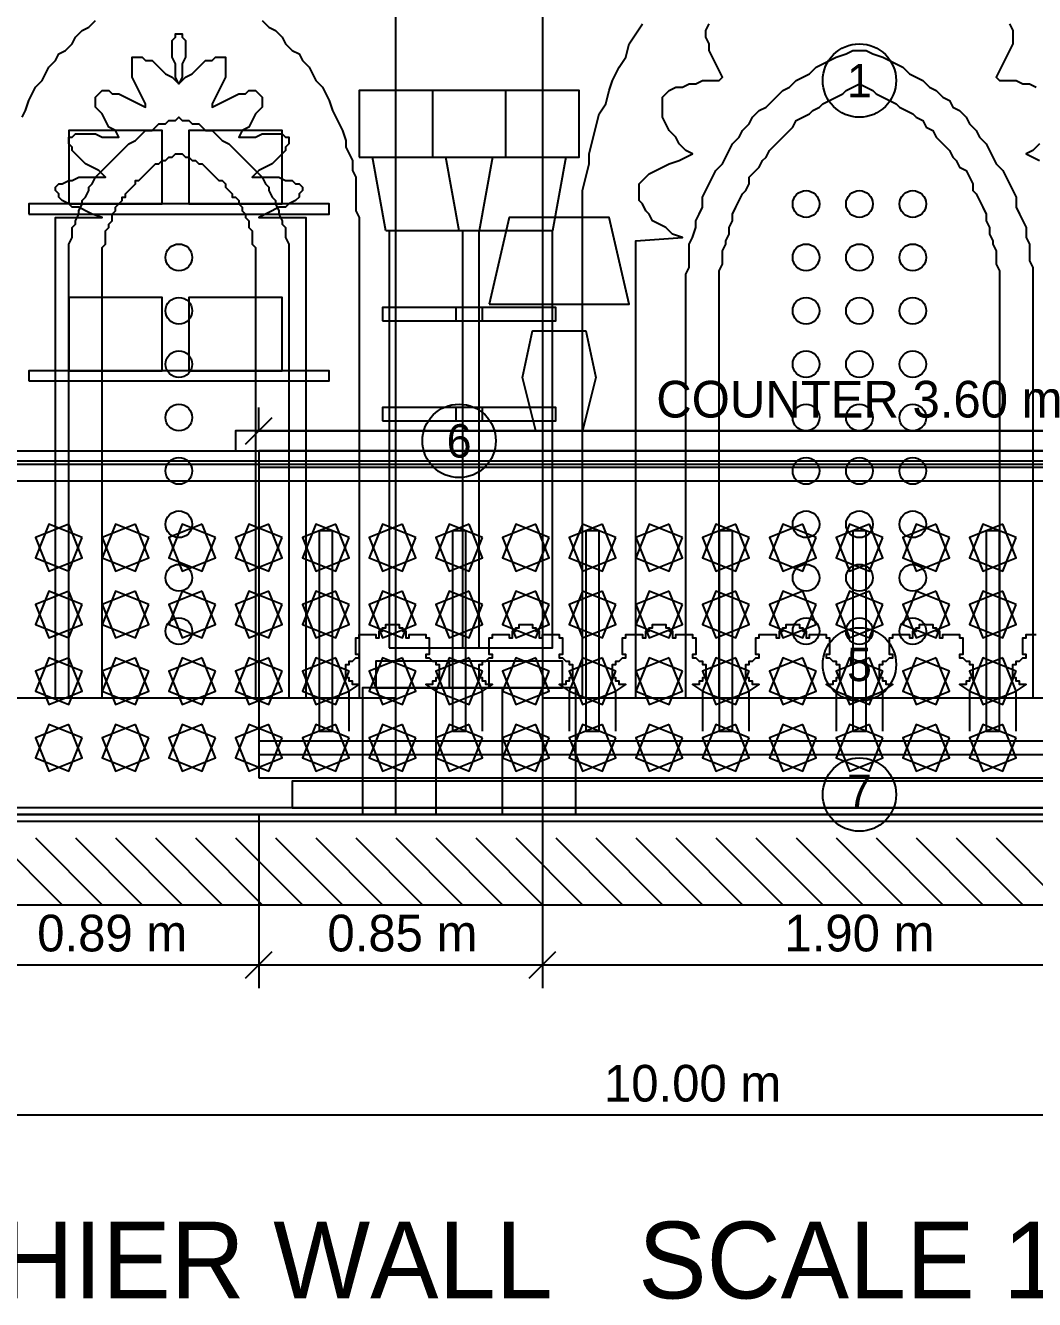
# Model space of a CAD drawing. Header units: metres. Extents: x 0 to 110, y 0 to 17.
# Drawn here: x 56.71 to 59.735, y -0.003 to 3.815 of the extents above; entities that cross this region are included whole.
import ezdxf
from ezdxf.enums import TextEntityAlignment as Align

# ---------------------------------------------------------------- set-up
doc = ezdxf.new("R2010")
doc.units = ezdxf.units.M
for name, color, linetype in [('A-ANNO', 2, 'CONTINUOUS'), ('A-DIM', 3, 'CONTINUOUS'), ('A-HATCH', 8, 'CONTINUOUS'), ('A-TITLE', 7, 'CONTINUOUS'), ('A-WALL-CUT', 7, 'CONTINUOUS'), ('I-DECO', 8, 'CONTINUOUS'), ('I-FINE', 9, 'CONTINUOUS'), ('I-FURN', 7, 'CONTINUOUS'), ('I-JOIN', 7, 'CONTINUOUS'), ('I-LIGHT', 2, 'CONTINUOUS')]:
    doc.layers.add(name, color=color, linetype=linetype)

msp = doc.modelspace()

# ---------------------------------------------------------------- linework, layer by layer
at = {"layer": 'A-ANNO'}
for centre in [(59.21, 3.65), (58.01, 2.57), (59.21, 1.9), (59.21, 1.51)]:
    msp.add_circle(centre, 0.11, dxfattribs=at)
at = {"layer": 'A-DIM'}
for p, q in [((57.37, 2.56), (57.45, 2.64)), ((57.41, 2.6), (57.41, 2.67)), ((57.41, 2.6), (61.01, 2.6)), ((57.41, 1.45), (57.41, 0.93)), ((57.41, 1.45), (57.41, 0.93)), ((58.26, 1.45), (58.26, 0.93)), ((58.26, 1.45), (58.26, 0.93)), ((57.37, 0.96), (57.45, 1.04)), ((57.37, 0.96), (57.45, 1.04)), ((58.22, 0.96), (58.3, 1.04)), ((58.22, 0.96), (58.3, 1.04)), ((56.52, 1), (57.41, 1)), ((57.41, 1), (58.26, 1)), ((58.26, 1), (60.16, 1)), ((53.71, 0.55), (63.71, 0.55))]:
    msp.add_line(p, q, dxfattribs=at)
at = {"layer": 'A-HATCH'}
for p, q in [((56.62, 1.38), (56.82, 1.18)), ((56.74, 1.38), (56.94, 1.18)), ((56.86, 1.38), (57.06, 1.18)), ((56.98, 1.38), (57.18, 1.18)), ((57.1, 1.38), (57.3, 1.18)), ((57.22, 1.38), (57.42, 1.18)), ((57.34, 1.38), (57.54, 1.18)), ((57.46, 1.38), (57.66, 1.18)), ((57.58, 1.38), (57.78, 1.18)), ((57.7, 1.38), (57.9, 1.18)), ((57.82, 1.38), (58.02, 1.18)), ((57.94, 1.38), (58.14, 1.18)), ((58.06, 1.38), (58.26, 1.18)), ((58.18, 1.38), (58.38, 1.18)), ((58.3, 1.38), (58.5, 1.18)), ((58.42, 1.38), (58.62, 1.18)), ((58.54, 1.38), (58.74, 1.18)), ((58.66, 1.38), (58.86, 1.18)), ((58.78, 1.38), (58.98, 1.18)), ((58.9, 1.38), (59.1, 1.18)), ((59.02, 1.38), (59.22, 1.18)), ((59.14, 1.38), (59.34, 1.18)), ((59.26, 1.38), (59.46, 1.18)), ((59.38, 1.38), (59.58, 1.18)), ((59.5, 1.38), (59.7, 1.18)), ((59.62, 1.38), (59.82, 1.18))]:
    msp.add_line(p, q, dxfattribs=at)
at = {"layer": 'A-WALL-CUT'}
msp.add_lwpolyline([(53.46, 1.18), (63.96, 1.18), (63.96, 1.45), (53.46, 1.45)], close=True, dxfattribs=at)
at = {"layer": 'I-DECO'}
for p, q in [((53.71, 2.54), (63.71, 2.54)), ((53.71, 2.51), (63.71, 2.51)), ((56.52, 1.8), (57.82, 1.8)), ((58.26, 1.8), (60.16, 1.8))]:
    msp.add_line(p, q, dxfattribs=at)
for points in [[(57.78, 2.93), (58.08, 2.93), (58.08, 2.97), (57.78, 2.97)], [(58, 2.93), (58.3, 2.93), (58.3, 2.97), (58, 2.97)], [(57.78, 2.63), (58.08, 2.63), (58.08, 2.67), (57.78, 2.67)], [(58, 2.63), (58.3, 2.63), (58.3, 2.67), (58, 2.67)], [(57.41, 2.45), (61.01, 2.45), (61.01, 2.49), (57.41, 2.49)], [(57.59, 1.7), (57.63, 1.7), (57.63, 2.3), (57.59, 2.3)], [(57.99, 1.7), (58.03, 1.7), (58.03, 2.3), (57.99, 2.3)], [(58.39, 1.7), (58.43, 1.7), (58.43, 2.3), (58.39, 2.3)], [(58.79, 1.7), (58.83, 1.7), (58.83, 2.3), (58.79, 2.3)], [(59.19, 1.7), (59.23, 1.7), (59.23, 2.3), (59.19, 2.3)], [(59.59, 1.7), (59.63, 1.7), (59.63, 2.3), (59.59, 2.3)], [(57.41, 1.63), (61.01, 1.63), (61.01, 1.67), (57.41, 1.67)]]:
    msp.add_lwpolyline(points, close=True, dxfattribs=at)
at = {"layer": 'I-FINE'}
msp.add_line((53.71, 1.43), (63.71, 1.43), dxfattribs=at)
for points in [[(56.88, 2.28), (56.78, 2.32), (56.74, 2.22), (56.84, 2.18)], [(56.84, 2.32), (56.74, 2.28), (56.78, 2.18), (56.88, 2.22)], [(57.08, 2.28), (56.98, 2.32), (56.94, 2.22), (57.04, 2.18)], [(57.04, 2.32), (56.94, 2.28), (56.98, 2.18), (57.08, 2.22)], [(57.28, 2.28), (57.18, 2.32), (57.14, 2.22), (57.24, 2.18)], [(57.24, 2.32), (57.14, 2.28), (57.18, 2.18), (57.28, 2.22)], [(57.48, 2.28), (57.38, 2.32), (57.34, 2.22), (57.44, 2.18)], [(57.44, 2.32), (57.34, 2.28), (57.38, 2.18), (57.48, 2.22)], [(57.68, 2.28), (57.58, 2.32), (57.54, 2.22), (57.64, 2.18)], [(57.64, 2.32), (57.54, 2.28), (57.58, 2.18), (57.68, 2.22)], [(57.88, 2.28), (57.78, 2.32), (57.74, 2.22), (57.84, 2.18)], [(57.84, 2.32), (57.74, 2.28), (57.78, 2.18), (57.88, 2.22)], [(58.08, 2.28), (57.98, 2.32), (57.94, 2.22), (58.04, 2.18)], [(58.04, 2.32), (57.94, 2.28), (57.98, 2.18), (58.08, 2.22)], [(58.28, 2.28), (58.18, 2.32), (58.14, 2.22), (58.24, 2.18)], [(58.24, 2.32), (58.14, 2.28), (58.18, 2.18), (58.28, 2.22)], [(58.48, 2.28), (58.38, 2.32), (58.34, 2.22), (58.44, 2.18)], [(58.44, 2.32), (58.34, 2.28), (58.38, 2.18), (58.48, 2.22)], [(58.68, 2.28), (58.58, 2.32), (58.54, 2.22), (58.64, 2.18)], [(58.64, 2.32), (58.54, 2.28), (58.58, 2.18), (58.68, 2.22)], [(58.88, 2.28), (58.78, 2.32), (58.74, 2.22), (58.84, 2.18)], [(58.84, 2.32), (58.74, 2.28), (58.78, 2.18), (58.88, 2.22)], [(59.08, 2.28), (58.98, 2.32), (58.94, 2.22), (59.04, 2.18)], [(59.04, 2.32), (58.94, 2.28), (58.98, 2.18), (59.08, 2.22)], [(59.28, 2.28), (59.18, 2.32), (59.14, 2.22), (59.24, 2.18)], [(59.24, 2.32), (59.14, 2.28), (59.18, 2.18), (59.28, 2.22)], [(59.48, 2.28), (59.38, 2.32), (59.34, 2.22), (59.44, 2.18)], [(59.44, 2.32), (59.34, 2.28), (59.38, 2.18), (59.48, 2.22)], [(59.68, 2.28), (59.58, 2.32), (59.54, 2.22), (59.64, 2.18)], [(59.64, 2.32), (59.54, 2.28), (59.58, 2.18), (59.68, 2.22)], [(56.88, 2.08), (56.78, 2.12), (56.74, 2.02), (56.84, 1.98)], [(56.84, 2.12), (56.74, 2.08), (56.78, 1.98), (56.88, 2.02)], [(57.08, 2.08), (56.98, 2.12), (56.94, 2.02), (57.04, 1.98)], [(57.04, 2.12), (56.94, 2.08), (56.98, 1.98), (57.08, 2.02)], [(57.28, 2.08), (57.18, 2.12), (57.14, 2.02), (57.24, 1.98)], [(57.24, 2.12), (57.14, 2.08), (57.18, 1.98), (57.28, 2.02)], [(57.48, 2.08), (57.38, 2.12), (57.34, 2.02), (57.44, 1.98)], [(57.44, 2.12), (57.34, 2.08), (57.38, 1.98), (57.48, 2.02)], [(57.68, 2.08), (57.58, 2.12), (57.54, 2.02), (57.64, 1.98)], [(57.64, 2.12), (57.54, 2.08), (57.58, 1.98), (57.68, 2.02)], [(57.88, 2.08), (57.78, 2.12), (57.74, 2.02), (57.84, 1.98)], [(57.84, 2.12), (57.74, 2.08), (57.78, 1.98), (57.88, 2.02)], [(58.08, 2.08), (57.98, 2.12), (57.94, 2.02), (58.04, 1.98)], [(58.04, 2.12), (57.94, 2.08), (57.98, 1.98), (58.08, 2.02)], [(58.28, 2.08), (58.18, 2.12), (58.14, 2.02), (58.24, 1.98)], [(58.24, 2.12), (58.14, 2.08), (58.18, 1.98), (58.28, 2.02)], [(58.48, 2.08), (58.38, 2.12), (58.34, 2.02), (58.44, 1.98)], [(58.44, 2.12), (58.34, 2.08), (58.38, 1.98), (58.48, 2.02)], [(58.68, 2.08), (58.58, 2.12), (58.54, 2.02), (58.64, 1.98)], [(58.64, 2.12), (58.54, 2.08), (58.58, 1.98), (58.68, 2.02)], [(58.88, 2.08), (58.78, 2.12), (58.74, 2.02), (58.84, 1.98)], [(58.84, 2.12), (58.74, 2.08), (58.78, 1.98), (58.88, 2.02)], [(59.08, 2.08), (58.98, 2.12), (58.94, 2.02), (59.04, 1.98)], [(59.04, 2.12), (58.94, 2.08), (58.98, 1.98), (59.08, 2.02)], [(59.28, 2.08), (59.18, 2.12), (59.14, 2.02), (59.24, 1.98)], [(59.24, 2.12), (59.14, 2.08), (59.18, 1.98), (59.28, 2.02)], [(59.48, 2.08), (59.38, 2.12), (59.34, 2.02), (59.44, 1.98)], [(59.44, 2.12), (59.34, 2.08), (59.38, 1.98), (59.48, 2.02)], [(59.68, 2.08), (59.58, 2.12), (59.54, 2.02), (59.64, 1.98)], [(59.64, 2.12), (59.54, 2.08), (59.58, 1.98), (59.68, 2.02)], [(56.88, 1.88), (56.78, 1.92), (56.74, 1.82), (56.84, 1.78)], [(56.84, 1.92), (56.74, 1.88), (56.78, 1.78), (56.88, 1.82)], [(57.08, 1.88), (56.98, 1.92), (56.94, 1.82), (57.04, 1.78)], [(57.04, 1.92), (56.94, 1.88), (56.98, 1.78), (57.08, 1.82)], [(57.28, 1.88), (57.18, 1.92), (57.14, 1.82), (57.24, 1.78)], [(57.24, 1.92), (57.14, 1.88), (57.18, 1.78), (57.28, 1.82)], [(57.48, 1.88), (57.38, 1.92), (57.34, 1.82), (57.44, 1.78)], [(57.44, 1.92), (57.34, 1.88), (57.38, 1.78), (57.48, 1.82)], [(57.68, 1.88), (57.58, 1.92), (57.54, 1.82), (57.64, 1.78)], [(57.64, 1.92), (57.54, 1.88), (57.58, 1.78), (57.68, 1.82)], [(57.88, 1.88), (57.78, 1.92), (57.74, 1.82), (57.84, 1.78)], [(57.84, 1.92), (57.74, 1.88), (57.78, 1.78), (57.88, 1.82)], [(58.08, 1.88), (57.98, 1.92), (57.94, 1.82), (58.04, 1.78)], [(58.04, 1.92), (57.94, 1.88), (57.98, 1.78), (58.08, 1.82)], [(58.28, 1.88), (58.18, 1.92), (58.14, 1.82), (58.24, 1.78)], [(58.24, 1.92), (58.14, 1.88), (58.18, 1.78), (58.28, 1.82)], [(58.48, 1.88), (58.38, 1.92), (58.34, 1.82), (58.44, 1.78)], [(58.44, 1.92), (58.34, 1.88), (58.38, 1.78), (58.48, 1.82)], [(58.68, 1.88), (58.58, 1.92), (58.54, 1.82), (58.64, 1.78)], [(58.64, 1.92), (58.54, 1.88), (58.58, 1.78), (58.68, 1.82)], [(58.88, 1.88), (58.78, 1.92), (58.74, 1.82), (58.84, 1.78)], [(58.84, 1.92), (58.74, 1.88), (58.78, 1.78), (58.88, 1.82)], [(59.08, 1.88), (58.98, 1.92), (58.94, 1.82), (59.04, 1.78)], [(59.04, 1.92), (58.94, 1.88), (58.98, 1.78), (59.08, 1.82)], [(59.28, 1.88), (59.18, 1.92), (59.14, 1.82), (59.24, 1.78)], [(59.24, 1.92), (59.14, 1.88), (59.18, 1.78), (59.28, 1.82)], [(59.48, 1.88), (59.38, 1.92), (59.34, 1.82), (59.44, 1.78)], [(59.44, 1.92), (59.34, 1.88), (59.38, 1.78), (59.48, 1.82)], [(59.68, 1.88), (59.58, 1.92), (59.54, 1.82), (59.64, 1.78)], [(59.64, 1.92), (59.54, 1.88), (59.58, 1.78), (59.68, 1.82)], [(56.88, 1.68), (56.78, 1.72), (56.74, 1.62), (56.84, 1.58)], [(56.84, 1.72), (56.74, 1.68), (56.78, 1.58), (56.88, 1.62)], [(57.08, 1.68), (56.98, 1.72), (56.94, 1.62), (57.04, 1.58)], [(57.04, 1.72), (56.94, 1.68), (56.98, 1.58), (57.08, 1.62)], [(57.28, 1.68), (57.18, 1.72), (57.14, 1.62), (57.24, 1.58)], [(57.24, 1.72), (57.14, 1.68), (57.18, 1.58), (57.28, 1.62)], [(57.48, 1.68), (57.38, 1.72), (57.34, 1.62), (57.44, 1.58)], [(57.44, 1.72), (57.34, 1.68), (57.38, 1.58), (57.48, 1.62)], [(57.68, 1.68), (57.58, 1.72), (57.54, 1.62), (57.64, 1.58)], [(57.64, 1.72), (57.54, 1.68), (57.58, 1.58), (57.68, 1.62)], [(57.88, 1.68), (57.78, 1.72), (57.74, 1.62), (57.84, 1.58)], [(57.84, 1.72), (57.74, 1.68), (57.78, 1.58), (57.88, 1.62)], [(58.08, 1.68), (57.98, 1.72), (57.94, 1.62), (58.04, 1.58)], [(58.04, 1.72), (57.94, 1.68), (57.98, 1.58), (58.08, 1.62)], [(58.28, 1.68), (58.18, 1.72), (58.14, 1.62), (58.24, 1.58)], [(58.24, 1.72), (58.14, 1.68), (58.18, 1.58), (58.28, 1.62)], [(58.48, 1.68), (58.38, 1.72), (58.34, 1.62), (58.44, 1.58)], [(58.44, 1.72), (58.34, 1.68), (58.38, 1.58), (58.48, 1.62)], [(58.68, 1.68), (58.58, 1.72), (58.54, 1.62), (58.64, 1.58)], [(58.64, 1.72), (58.54, 1.68), (58.58, 1.58), (58.68, 1.62)], [(58.88, 1.68), (58.78, 1.72), (58.74, 1.62), (58.84, 1.58)], [(58.84, 1.72), (58.74, 1.68), (58.78, 1.58), (58.88, 1.62)], [(59.08, 1.68), (58.98, 1.72), (58.94, 1.62), (59.04, 1.58)], [(59.04, 1.72), (58.94, 1.68), (58.98, 1.58), (59.08, 1.62)], [(59.28, 1.68), (59.18, 1.72), (59.14, 1.62), (59.24, 1.58)], [(59.24, 1.72), (59.14, 1.68), (59.18, 1.58), (59.28, 1.62)], [(59.48, 1.68), (59.38, 1.72), (59.34, 1.62), (59.44, 1.58)], [(59.44, 1.72), (59.34, 1.68), (59.38, 1.58), (59.48, 1.62)], [(59.68, 1.68), (59.58, 1.72), (59.54, 1.62), (59.64, 1.58)], [(59.64, 1.72), (59.54, 1.68), (59.58, 1.58), (59.68, 1.62)]]:
    msp.add_lwpolyline(points, close=True, dxfattribs=at)
for centre in [(59.05, 3.28), (59.21, 3.28), (59.37, 3.28), (57.17, 3.12), (59.05, 3.12), (59.21, 3.12), (59.37, 3.12), (57.17, 2.96), (59.05, 2.96), (59.21, 2.96), (59.37, 2.96), (57.17, 2.8), (59.05, 2.8), (59.21, 2.8), (59.37, 2.8), (57.17, 2.64), (59.05, 2.64), (59.21, 2.64), (59.37, 2.64), (57.17, 2.48), (59.05, 2.48), (59.21, 2.48), (59.37, 2.48), (57.17, 2.32), (59.05, 2.32), (59.21, 2.32), (59.37, 2.32), (57.17, 2.16), (59.05, 2.16), (59.21, 2.16), (59.37, 2.16), (57.17, 2), (59.05, 2), (59.21, 2), (59.37, 2)]:
    msp.add_circle(centre, 0.04, dxfattribs=at)
at = {"layer": 'I-FURN'}
for points in [[(56.84, 3.28), (57.12, 3.28), (57.12, 3.5), (56.84, 3.5)], [(57.2, 3.28), (57.48, 3.28), (57.48, 3.5), (57.2, 3.5)], [(56.84, 2.78), (57.12, 2.78), (57.12, 3), (56.84, 3)], [(57.2, 2.78), (57.48, 2.78), (57.48, 3), (57.2, 3)]]:
    msp.add_lwpolyline(points, close=True, dxfattribs=at)
at = {"layer": 'I-JOIN'}
for p, q in [((53.71, 2.5), (63.71, 2.5)), ((53.71, 2.45), (63.71, 2.45))]:
    msp.add_line(p, q, dxfattribs=at)
for points in [[(58.26, 1.45), (60.16, 1.45), (60.16, 4.75), (58.26, 4.75)], [(56.52, 1.45), (57.82, 1.45), (57.82, 4.25), (56.52, 4.25)], [(57.71, 3.42), (58.15, 3.42), (58.15, 3.62), (57.71, 3.62)], [(57.93, 3.42), (58.37, 3.42), (58.37, 3.62), (57.93, 3.62)], [(57.79, 3.2), (57.75, 3.42), (58.11, 3.42), (58.07, 3.2)], [(58.01, 3.2), (57.97, 3.42), (58.33, 3.42), (58.29, 3.2)], [(56.72, 3.25), (57.62, 3.25), (57.62, 3.28), (56.72, 3.28)], [(57.8, 1.95), (58.07, 1.95), (58.07, 3.2), (57.8, 3.2)], [(58.02, 1.95), (58.29, 1.95), (58.29, 3.2), (58.02, 3.2)], [(56.72, 2.75), (57.62, 2.75), (57.62, 2.78), (56.72, 2.78)], [(57.34, 2.54), (61.09, 2.54), (61.09, 2.6), (57.34, 2.6)], [(57.41, 1.56), (61.01, 1.56), (61.01, 2.54), (57.41, 2.54)], [(57.76, 1.83), (58.1, 1.83), (58.1, 1.91), (57.76, 1.91)], [(57.98, 1.83), (58.32, 1.83), (58.32, 1.91), (57.98, 1.91)], [(57.72, 1.45), (58.14, 1.45), (58.14, 1.83), (57.72, 1.83)], [(57.94, 1.45), (58.36, 1.45), (58.36, 1.83), (57.94, 1.83)], [(56.52, 1.45), (61.9, 1.45), (61.9, 1.47), (56.52, 1.47)]]:
    msp.add_lwpolyline(points, close=True, dxfattribs=at)
for points in [[(56.7, 3.54), (56.71, 3.56), (56.72, 3.59), (56.73, 3.61), (56.74, 3.63), (56.76, 3.65), (56.77, 3.67), (56.78, 3.69), (56.8, 3.71), (56.81, 3.73), (56.83, 3.74), (56.85, 3.76), (56.86, 3.78), (56.88, 3.8), (56.9, 3.81), (56.92, 3.83)], [(57.42, 3.83), (57.44, 3.81), (57.46, 3.8), (57.48, 3.78), (57.49, 3.76), (57.51, 3.74), (57.53, 3.73), (57.54, 3.71), (57.56, 3.69), (57.57, 3.67), (57.58, 3.65), (57.6, 3.63), (57.61, 3.61), (57.62, 3.59), (57.63, 3.56), (57.64, 3.54), (57.65, 3.52), (57.66, 3.5), (57.67, 3.47), (57.67, 3.45), (57.68, 3.43), (57.69, 3.41), (57.69, 3.38), (57.7, 3.36), (57.7, 3.33), (57.7, 3.31), (57.7, 3.29), (57.7, 3.26), (57.71, 3.24), (57.71, 1.8)], [(58.38, 1.8), (58.38, 3.17), (58.38, 3.21), (58.38, 3.24), (58.38, 3.28), (58.38, 3.32), (58.39, 3.36), (58.4, 3.4), (58.4, 3.43), (58.41, 3.47), (58.42, 3.51), (58.43, 3.55), (58.45, 3.58), (58.46, 3.62), (58.47, 3.65), (58.49, 3.69), (58.51, 3.72), (58.52, 3.76), (58.54, 3.79), (58.56, 3.82)], [(58.54, 1.8), (58.54, 3.17), (58.68, 3.18), (58.65, 3.19), (58.63, 3.21), (58.61, 3.22), (58.59, 3.23), (58.58, 3.25), (58.57, 3.26), (58.56, 3.28), (58.55, 3.29), (58.55, 3.31), (58.55, 3.32), (58.55, 3.34), (58.56, 3.35), (58.57, 3.36), (58.58, 3.37), (58.6, 3.38), (58.62, 3.39), (58.64, 3.4), (58.67, 3.41), (58.69, 3.42), (58.71, 3.43), (58.69, 3.44), (58.67, 3.46), (58.66, 3.48), (58.64, 3.5), (58.63, 3.52), (58.62, 3.54), (58.62, 3.55), (58.62, 3.57), (58.62, 3.58), (58.62, 3.6), (58.63, 3.61), (58.64, 3.62), (58.66, 3.63), (58.68, 3.63), (58.7, 3.64), (58.72, 3.64), (58.74, 3.65), (58.77, 3.65), (58.79, 3.65), (58.8, 3.66), (58.79, 3.68), (58.78, 3.7), (58.77, 3.72), (58.76, 3.74), (58.76, 3.76), (58.75, 3.78), (58.75, 3.8), (58.76, 3.82)], [(59.66, 3.82), (59.67, 3.8), (59.67, 3.78), (59.67, 3.76), (59.66, 3.74), (59.65, 3.72), (59.64, 3.7), (59.63, 3.68), (59.62, 3.66), (59.63, 3.65), (59.65, 3.65), (59.68, 3.65), (59.7, 3.64), (59.72, 3.64), (59.74, 3.63)], [(56.8, 1.8), (56.8, 3.24), (56.94, 3.24), (56.91, 3.25), (56.89, 3.26), (56.87, 3.27), (56.85, 3.27), (56.84, 3.28), (56.82, 3.29), (56.81, 3.3), (56.81, 3.31), (56.8, 3.32), (56.8, 3.32), (56.8, 3.33), (56.81, 3.34), (56.82, 3.34), (56.84, 3.35), (56.85, 3.35), (56.87, 3.36), (56.89, 3.36), (56.91, 3.36), (56.93, 3.36), (56.95, 3.36), (56.93, 3.38), (56.91, 3.39), (56.89, 3.4), (56.88, 3.41), (56.86, 3.43), (56.85, 3.44), (56.85, 3.45), (56.84, 3.46), (56.84, 3.47), (56.84, 3.48), (56.85, 3.48), (56.86, 3.49), (56.87, 3.49), (56.89, 3.49), (56.9, 3.49), (56.92, 3.49), (56.94, 3.48), (56.96, 3.48), (56.99, 3.48), (56.99, 3.48), (56.98, 3.5), (56.96, 3.51), (56.95, 3.53), (56.94, 3.55), (56.93, 3.56), (56.92, 3.57), (56.92, 3.59), (56.92, 3.6), (56.92, 3.6), (56.93, 3.61), (56.93, 3.61), (56.94, 3.62), (56.96, 3.62), (56.97, 3.61), (56.99, 3.61), (57.01, 3.6), (57.03, 3.59), (57.05, 3.58), (57.07, 3.57), (57.07, 3.58), (57.06, 3.6), (57.05, 3.62), (57.04, 3.64), (57.03, 3.66), (57.03, 3.67), (57.03, 3.69), (57.03, 3.7), (57.03, 3.71), (57.03, 3.72), (57.04, 3.72), (57.05, 3.72), (57.06, 3.72), (57.07, 3.71), (57.09, 3.71), (57.1, 3.7), (57.12, 3.68), (57.13, 3.67), (57.15, 3.66), (57.17, 3.64), (57.16, 3.66), (57.16, 3.68), (57.16, 3.7), (57.15, 3.72), (57.15, 3.74), (57.15, 3.76), (57.15, 3.77), (57.16, 3.78), (57.16, 3.79), (57.17, 3.79), (57.18, 3.79), (57.18, 3.78), (57.19, 3.77), (57.19, 3.76), (57.19, 3.74), (57.19, 3.72), (57.18, 3.7), (57.18, 3.68), (57.18, 3.66), (57.17, 3.64), (57.19, 3.66), (57.21, 3.67), (57.22, 3.68), (57.24, 3.7), (57.25, 3.71), (57.27, 3.71), (57.28, 3.72), (57.29, 3.72), (57.3, 3.72), (57.31, 3.72), (57.31, 3.71), (57.31, 3.7), (57.31, 3.69), (57.31, 3.67), (57.31, 3.66), (57.3, 3.64), (57.29, 3.62), (57.28, 3.6), (57.27, 3.58), (57.27, 3.57), (57.29, 3.58), (57.31, 3.59), (57.33, 3.6), (57.35, 3.61), (57.37, 3.61), (57.38, 3.62), (57.4, 3.62), (57.41, 3.61), (57.41, 3.61), (57.42, 3.6), (57.42, 3.6), (57.42, 3.59), (57.42, 3.57), (57.41, 3.56), (57.4, 3.55), (57.39, 3.53), (57.38, 3.51), (57.36, 3.5), (57.35, 3.48), (57.35, 3.48), (57.38, 3.48), (57.4, 3.48), (57.42, 3.49), (57.44, 3.49), (57.45, 3.49), (57.47, 3.49), (57.48, 3.49), (57.49, 3.48), (57.5, 3.48), (57.5, 3.47), (57.5, 3.46), (57.49, 3.45), (57.49, 3.44), (57.48, 3.43), (57.46, 3.41), (57.45, 3.4), (57.43, 3.39), (57.41, 3.38), (57.39, 3.36), (57.41, 3.36), (57.43, 3.36), (57.45, 3.36), (57.47, 3.36), (57.49, 3.35), (57.51, 3.35), (57.52, 3.34), (57.53, 3.34), (57.54, 3.33), (57.54, 3.32), (57.54, 3.32), (57.53, 3.31), (57.53, 3.3), (57.52, 3.29), (57.5, 3.28), (57.49, 3.27), (57.47, 3.27), (57.45, 3.26), (57.43, 3.25), (57.41, 3.24), (57.55, 3.24), (57.55, 1.8)], [(58.69, 1.8), (58.69, 3.02), (58.69, 3.04), (58.69, 3.07), (58.7, 3.09), (58.7, 3.11), (58.7, 3.14), (58.7, 3.16), (58.71, 3.18), (58.72, 3.21), (58.72, 3.23), (58.73, 3.25), (58.74, 3.27), (58.74, 3.3), (58.75, 3.32), (58.76, 3.34), (58.77, 3.36), (58.78, 3.38), (58.8, 3.4), (58.81, 3.42), (58.82, 3.44), (58.83, 3.46), (58.85, 3.48), (58.86, 3.5), (58.88, 3.52), (58.89, 3.54), (58.91, 3.56), (58.93, 3.57), (58.95, 3.59), (58.96, 3.6), (58.98, 3.62), (59, 3.63), (59.02, 3.65), (59.04, 3.66), (59.06, 3.67), (59.08, 3.69), (59.1, 3.7), (59.12, 3.71), (59.14, 3.72), (59.17, 3.73), (59.19, 3.74), (59.21, 3.74), (59.23, 3.74), (59.25, 3.73), (59.28, 3.72), (59.3, 3.71), (59.32, 3.7), (59.34, 3.69), (59.36, 3.67), (59.38, 3.66), (59.4, 3.65), (59.42, 3.63), (59.44, 3.62), (59.46, 3.6), (59.48, 3.59), (59.49, 3.57), (59.51, 3.56), (59.53, 3.54), (59.54, 3.52), (59.56, 3.5), (59.57, 3.48), (59.59, 3.46), (59.6, 3.44), (59.61, 3.42), (59.62, 3.4), (59.64, 3.38), (59.65, 3.36), (59.66, 3.34), (59.67, 3.32), (59.68, 3.3), (59.68, 3.27), (59.69, 3.25), (59.7, 3.23), (59.71, 3.21), (59.71, 3.18), (59.72, 3.16), (59.72, 3.14), (59.72, 3.11), (59.73, 3.09), (59.73, 3.07), (59.73, 3.04), (59.73, 3.02), (59.73, 1.8)], [(58.79, 1.8), (58.79, 3.02), (58.79, 3.04), (58.79, 3.06), (58.79, 3.08), (58.8, 3.1), (58.8, 3.12), (58.8, 3.14), (58.81, 3.16), (58.81, 3.17), (58.82, 3.19), (58.82, 3.21), (58.83, 3.23), (58.83, 3.25), (58.84, 3.27), (58.85, 3.29), (58.86, 3.31), (58.87, 3.32), (58.88, 3.34), (58.88, 3.36), (58.9, 3.38), (58.91, 3.39), (58.92, 3.41), (58.93, 3.42), (58.94, 3.44), (58.95, 3.45), (58.97, 3.47), (58.98, 3.48), (59, 3.5), (59.01, 3.51), (59.02, 3.53), (59.04, 3.54), (59.06, 3.55), (59.07, 3.56), (59.09, 3.57), (59.1, 3.58), (59.12, 3.59), (59.14, 3.6), (59.16, 3.61), (59.17, 3.62), (59.19, 3.63), (59.21, 3.64), (59.23, 3.63), (59.25, 3.62), (59.26, 3.61), (59.28, 3.6), (59.3, 3.59), (59.32, 3.58), (59.33, 3.57), (59.35, 3.56), (59.37, 3.55), (59.38, 3.54), (59.4, 3.53), (59.41, 3.51), (59.43, 3.5), (59.44, 3.48), (59.45, 3.47), (59.47, 3.45), (59.48, 3.44), (59.49, 3.42), (59.5, 3.41), (59.51, 3.39), (59.53, 3.38), (59.54, 3.36), (59.55, 3.34), (59.55, 3.32), (59.56, 3.31), (59.57, 3.29), (59.58, 3.27), (59.59, 3.25), (59.59, 3.23), (59.6, 3.21), (59.6, 3.19), (59.61, 3.17), (59.61, 3.16), (59.62, 3.14), (59.62, 3.12), (59.62, 3.1), (59.63, 3.08), (59.63, 3.06), (59.63, 3.04), (59.63, 3.02), (59.63, 1.8)], [(56.84, 1.8), (56.84, 3.09), (56.84, 3.1), (56.84, 3.12), (56.84, 3.13), (56.84, 3.15), (56.84, 3.16), (56.85, 3.18), (56.85, 3.19), (56.85, 3.21), (56.86, 3.22), (56.86, 3.23), (56.87, 3.25), (56.87, 3.26), (56.88, 3.28), (56.88, 3.29), (56.89, 3.3), (56.9, 3.32), (56.9, 3.33), (56.91, 3.34), (56.92, 3.36), (56.93, 3.37), (56.94, 3.38), (56.95, 3.39), (56.96, 3.4), (56.97, 3.41), (56.98, 3.42), (56.99, 3.43), (57, 3.44), (57.01, 3.45), (57.02, 3.46), (57.04, 3.47), (57.05, 3.48), (57.06, 3.49), (57.07, 3.5), (57.09, 3.5), (57.1, 3.51), (57.11, 3.52), (57.13, 3.52), (57.14, 3.53), (57.16, 3.53), (57.17, 3.54), (57.18, 3.53), (57.2, 3.53), (57.21, 3.52), (57.23, 3.52), (57.24, 3.51), (57.25, 3.5), (57.27, 3.5), (57.28, 3.49), (57.29, 3.48), (57.3, 3.47), (57.32, 3.46), (57.33, 3.45), (57.34, 3.44), (57.35, 3.43), (57.36, 3.42), (57.37, 3.41), (57.38, 3.4), (57.39, 3.39), (57.4, 3.38), (57.41, 3.37), (57.42, 3.36), (57.43, 3.34), (57.44, 3.33), (57.44, 3.32), (57.45, 3.3), (57.46, 3.29), (57.46, 3.28), (57.47, 3.26), (57.47, 3.25), (57.48, 3.23), (57.48, 3.22), (57.49, 3.21), (57.49, 3.19), (57.49, 3.18), (57.5, 3.16), (57.5, 3.15), (57.5, 3.13), (57.5, 3.12), (57.5, 3.1), (57.5, 3.09), (57.5, 1.8)], [(59.75, 3.46), (59.73, 3.44), (59.71, 3.43), (59.73, 3.42), (59.75, 3.41)], [(56.94, 1.8), (56.94, 3.09), (56.94, 3.1), (56.94, 3.11), (56.94, 3.12), (56.94, 3.13), (56.94, 3.14), (56.94, 3.15), (56.95, 3.16), (56.95, 3.17), (56.95, 3.19), (56.95, 3.2), (56.96, 3.21), (56.96, 3.22), (56.97, 3.23), (56.97, 3.24), (56.97, 3.25), (56.98, 3.26), (56.98, 3.27), (56.99, 3.28), (57, 3.29), (57, 3.3), (57.01, 3.3), (57.01, 3.31), (57.02, 3.32), (57.03, 3.33), (57.04, 3.34), (57.04, 3.35), (57.05, 3.35), (57.06, 3.36), (57.07, 3.37), (57.08, 3.38), (57.08, 3.38), (57.09, 3.39), (57.1, 3.4), (57.11, 3.4), (57.12, 3.41), (57.13, 3.41), (57.14, 3.42), (57.15, 3.42), (57.16, 3.43), (57.17, 3.43), (57.18, 3.43), (57.19, 3.42), (57.2, 3.42), (57.21, 3.41), (57.22, 3.41), (57.23, 3.4), (57.24, 3.4), (57.25, 3.39), (57.26, 3.38), (57.26, 3.38), (57.27, 3.37), (57.28, 3.36), (57.29, 3.35), (57.3, 3.35), (57.31, 3.34), (57.31, 3.33), (57.32, 3.32), (57.33, 3.31), (57.33, 3.3), (57.34, 3.3), (57.35, 3.29), (57.35, 3.28), (57.36, 3.27), (57.36, 3.26), (57.37, 3.25), (57.37, 3.24), (57.38, 3.23), (57.38, 3.22), (57.38, 3.21), (57.39, 3.2), (57.39, 3.19), (57.39, 3.17), (57.39, 3.16), (57.4, 3.15), (57.4, 3.14), (57.4, 3.13), (57.4, 3.12), (57.4, 3.11), (57.4, 3.1), (57.4, 3.09), (57.4, 1.8)], [(57.68, 1.7), (57.68, 1.82), (57.71, 1.84), (57.7, 1.84), (57.7, 1.84), (57.69, 1.84), (57.69, 1.85), (57.69, 1.85), (57.68, 1.85), (57.68, 1.85), (57.68, 1.86), (57.67, 1.86), (57.67, 1.86), (57.67, 1.87), (57.67, 1.87), (57.67, 1.87), (57.67, 1.88), (57.67, 1.88), (57.67, 1.88), (57.67, 1.89), (57.67, 1.89), (57.67, 1.89), (57.67, 1.9), (57.67, 1.9), (57.68, 1.9), (57.68, 1.91), (57.68, 1.91), (57.69, 1.91), (57.69, 1.91), (57.69, 1.91), (57.7, 1.92), (57.7, 1.92), (57.71, 1.92), (57.71, 1.92), (57.71, 1.93), (57.71, 1.93), (57.7, 1.93), (57.7, 1.94), (57.7, 1.94), (57.7, 1.95), (57.7, 1.95), (57.7, 1.95), (57.7, 1.96), (57.7, 1.96), (57.7, 1.97), (57.7, 1.97), (57.7, 1.97), (57.7, 1.98), (57.71, 1.98), (57.71, 1.98), (57.71, 1.98), (57.71, 1.99), (57.72, 1.99), (57.72, 1.99), (57.72, 1.99), (57.73, 1.99), (57.73, 1.99), (57.74, 1.99), (57.74, 1.99), (57.74, 1.99), (57.75, 1.99), (57.75, 1.99), (57.76, 1.99), (57.76, 1.98), (57.76, 1.98), (57.77, 1.98), (57.77, 1.98), (57.77, 1.99), (57.77, 1.99), (57.77, 2), (57.78, 2), (57.78, 2), (57.78, 2.01), (57.78, 2.01), (57.79, 2.01), (57.79, 2.02), (57.79, 2.02), (57.8, 2.02), (57.8, 2.02), (57.8, 2.02), (57.81, 2.02), (57.81, 2.02), (57.81, 2.02), (57.82, 2.02), (57.82, 2.02), (57.82, 2.02), (57.83, 2.02), (57.83, 2.02), (57.83, 2.01), (57.84, 2.01), (57.84, 2.01), (57.84, 2), (57.84, 2), (57.85, 2), (57.85, 1.99), (57.85, 1.99), (57.85, 1.98), (57.85, 1.98), (57.86, 1.98), (57.86, 1.98), (57.86, 1.99), (57.87, 1.99), (57.87, 1.99), (57.88, 1.99), (57.88, 1.99), (57.88, 1.99), (57.89, 1.99), (57.89, 1.99), (57.9, 1.99), (57.9, 1.99), (57.9, 1.99), (57.91, 1.99), (57.91, 1.98), (57.91, 1.98), (57.91, 1.98), (57.92, 1.98), (57.92, 1.97), (57.92, 1.97), (57.92, 1.97), (57.92, 1.96), (57.92, 1.96), (57.92, 1.95), (57.92, 1.95), (57.92, 1.95), (57.92, 1.94), (57.92, 1.94), (57.92, 1.93), (57.92, 1.93), (57.91, 1.93), (57.91, 1.92), (57.92, 1.92), (57.92, 1.92), (57.92, 1.92), (57.93, 1.91), (57.93, 1.91), (57.93, 1.91), (57.94, 1.91), (57.94, 1.91), (57.94, 1.9), (57.95, 1.9), (57.95, 1.9), (57.95, 1.89), (57.95, 1.89), (57.95, 1.89), (57.95, 1.88), (57.95, 1.88), (57.95, 1.88), (57.95, 1.87), (57.95, 1.87), (57.95, 1.87), (57.95, 1.86), (57.95, 1.86), (57.94, 1.86), (57.94, 1.85), (57.94, 1.85), (57.93, 1.85), (57.93, 1.85), (57.93, 1.84), (57.92, 1.84), (57.92, 1.84), (57.91, 1.84), (57.94, 1.82), (57.94, 1.7)], [(58.08, 1.7), (58.08, 1.82), (58.11, 1.84), (58.1, 1.84), (58.1, 1.84), (58.09, 1.84), (58.09, 1.85), (58.09, 1.85), (58.08, 1.85), (58.08, 1.85), (58.08, 1.86), (58.07, 1.86), (58.07, 1.86), (58.07, 1.87), (58.07, 1.87), (58.07, 1.87), (58.07, 1.88), (58.07, 1.88), (58.07, 1.88), (58.07, 1.89), (58.07, 1.89), (58.07, 1.89), (58.07, 1.9), (58.07, 1.9), (58.08, 1.9), (58.08, 1.91), (58.08, 1.91), (58.09, 1.91), (58.09, 1.91), (58.09, 1.91), (58.1, 1.92), (58.1, 1.92), (58.11, 1.92), (58.11, 1.92), (58.11, 1.93), (58.11, 1.93), (58.1, 1.93), (58.1, 1.94), (58.1, 1.94), (58.1, 1.95), (58.1, 1.95), (58.1, 1.95), (58.1, 1.96), (58.1, 1.96), (58.1, 1.97), (58.1, 1.97), (58.1, 1.97), (58.1, 1.98), (58.11, 1.98), (58.11, 1.98), (58.11, 1.98), (58.11, 1.99), (58.12, 1.99), (58.12, 1.99), (58.12, 1.99), (58.13, 1.99), (58.13, 1.99), (58.14, 1.99), (58.14, 1.99), (58.14, 1.99), (58.15, 1.99), (58.15, 1.99), (58.16, 1.99), (58.16, 1.98), (58.16, 1.98), (58.17, 1.98), (58.17, 1.98), (58.17, 1.99), (58.17, 1.99), (58.17, 2), (58.18, 2), (58.18, 2), (58.18, 2.01), (58.18, 2.01), (58.19, 2.01), (58.19, 2.02), (58.19, 2.02), (58.2, 2.02), (58.2, 2.02), (58.2, 2.02), (58.21, 2.02), (58.21, 2.02), (58.21, 2.02), (58.22, 2.02), (58.22, 2.02), (58.22, 2.02), (58.23, 2.02), (58.23, 2.02), (58.23, 2.01), (58.24, 2.01), (58.24, 2.01), (58.24, 2), (58.24, 2), (58.25, 2), (58.25, 1.99), (58.25, 1.99), (58.25, 1.98), (58.25, 1.98), (58.26, 1.98), (58.26, 1.98), (58.26, 1.99), (58.27, 1.99), (58.27, 1.99), (58.28, 1.99), (58.28, 1.99), (58.28, 1.99), (58.29, 1.99), (58.29, 1.99), (58.3, 1.99), (58.3, 1.99), (58.3, 1.99), (58.31, 1.99), (58.31, 1.98), (58.31, 1.98), (58.31, 1.98), (58.32, 1.98), (58.32, 1.97), (58.32, 1.97), (58.32, 1.97), (58.32, 1.96), (58.32, 1.96), (58.32, 1.95), (58.32, 1.95), (58.32, 1.95), (58.32, 1.94), (58.32, 1.94), (58.32, 1.93), (58.32, 1.93), (58.31, 1.93), (58.31, 1.92), (58.32, 1.92), (58.32, 1.92), (58.32, 1.92), (58.33, 1.91), (58.33, 1.91), (58.33, 1.91), (58.34, 1.91), (58.34, 1.91), (58.34, 1.9), (58.35, 1.9), (58.35, 1.9), (58.35, 1.89), (58.35, 1.89), (58.35, 1.89), (58.35, 1.88), (58.35, 1.88), (58.35, 1.88), (58.35, 1.87), (58.35, 1.87), (58.35, 1.87), (58.35, 1.86), (58.35, 1.86), (58.34, 1.86), (58.34, 1.85), (58.34, 1.85), (58.33, 1.85), (58.33, 1.85), (58.33, 1.84), (58.32, 1.84), (58.32, 1.84), (58.31, 1.84), (58.34, 1.82), (58.34, 1.7)], [(58.48, 1.7), (58.48, 1.82), (58.51, 1.84), (58.5, 1.84), (58.5, 1.84), (58.49, 1.84), (58.49, 1.85), (58.49, 1.85), (58.48, 1.85), (58.48, 1.85), (58.48, 1.86), (58.47, 1.86), (58.47, 1.86), (58.47, 1.87), (58.47, 1.87), (58.47, 1.87), (58.47, 1.88), (58.47, 1.88), (58.47, 1.88), (58.47, 1.89), (58.47, 1.89), (58.47, 1.89), (58.47, 1.9), (58.47, 1.9), (58.48, 1.9), (58.48, 1.91), (58.48, 1.91), (58.49, 1.91), (58.49, 1.91), (58.49, 1.91), (58.5, 1.92), (58.5, 1.92), (58.51, 1.92), (58.51, 1.92), (58.51, 1.93), (58.51, 1.93), (58.5, 1.93), (58.5, 1.94), (58.5, 1.94), (58.5, 1.95), (58.5, 1.95), (58.5, 1.95), (58.5, 1.96), (58.5, 1.96), (58.5, 1.97), (58.5, 1.97), (58.5, 1.97), (58.5, 1.98), (58.51, 1.98), (58.51, 1.98), (58.51, 1.98), (58.51, 1.99), (58.52, 1.99), (58.52, 1.99), (58.52, 1.99), (58.53, 1.99), (58.53, 1.99), (58.54, 1.99), (58.54, 1.99), (58.54, 1.99), (58.55, 1.99), (58.55, 1.99), (58.56, 1.99), (58.56, 1.98), (58.56, 1.98), (58.57, 1.98), (58.57, 1.98), (58.57, 1.99), (58.57, 1.99), (58.57, 2), (58.58, 2), (58.58, 2), (58.58, 2.01), (58.58, 2.01), (58.59, 2.01), (58.59, 2.02), (58.59, 2.02), (58.6, 2.02), (58.6, 2.02), (58.6, 2.02), (58.61, 2.02), (58.61, 2.02), (58.61, 2.02), (58.62, 2.02), (58.62, 2.02), (58.62, 2.02), (58.63, 2.02), (58.63, 2.02), (58.63, 2.01), (58.64, 2.01), (58.64, 2.01), (58.64, 2), (58.64, 2), (58.65, 2), (58.65, 1.99), (58.65, 1.99), (58.65, 1.98), (58.65, 1.98), (58.66, 1.98), (58.66, 1.98), (58.66, 1.99), (58.67, 1.99), (58.67, 1.99), (58.68, 1.99), (58.68, 1.99), (58.68, 1.99), (58.69, 1.99), (58.69, 1.99), (58.7, 1.99), (58.7, 1.99), (58.7, 1.99), (58.71, 1.99), (58.71, 1.98), (58.71, 1.98), (58.71, 1.98), (58.72, 1.98), (58.72, 1.97), (58.72, 1.97), (58.72, 1.97), (58.72, 1.96), (58.72, 1.96), (58.72, 1.95), (58.72, 1.95), (58.72, 1.95), (58.72, 1.94), (58.72, 1.94), (58.72, 1.93), (58.72, 1.93), (58.71, 1.93), (58.71, 1.92), (58.72, 1.92), (58.72, 1.92), (58.72, 1.92), (58.73, 1.91), (58.73, 1.91), (58.73, 1.91), (58.74, 1.91), (58.74, 1.91), (58.74, 1.9), (58.75, 1.9), (58.75, 1.9), (58.75, 1.89), (58.75, 1.89), (58.75, 1.89), (58.75, 1.88), (58.75, 1.88), (58.75, 1.88), (58.75, 1.87), (58.75, 1.87), (58.75, 1.87), (58.75, 1.86), (58.75, 1.86), (58.74, 1.86), (58.74, 1.85), (58.74, 1.85), (58.73, 1.85), (58.73, 1.85), (58.73, 1.84), (58.72, 1.84), (58.72, 1.84), (58.71, 1.84), (58.74, 1.82), (58.74, 1.7)], [(58.88, 1.7), (58.88, 1.82), (58.91, 1.84), (58.9, 1.84), (58.9, 1.84), (58.89, 1.84), (58.89, 1.85), (58.89, 1.85), (58.88, 1.85), (58.88, 1.85), (58.88, 1.86), (58.87, 1.86), (58.87, 1.86), (58.87, 1.87), (58.87, 1.87), (58.87, 1.87), (58.87, 1.88), (58.87, 1.88), (58.87, 1.88), (58.87, 1.89), (58.87, 1.89), (58.87, 1.89), (58.87, 1.9), (58.87, 1.9), (58.88, 1.9), (58.88, 1.91), (58.88, 1.91), (58.89, 1.91), (58.89, 1.91), (58.89, 1.91), (58.9, 1.92), (58.9, 1.92), (58.91, 1.92), (58.91, 1.92), (58.91, 1.93), (58.91, 1.93), (58.9, 1.93), (58.9, 1.94), (58.9, 1.94), (58.9, 1.95), (58.9, 1.95), (58.9, 1.95), (58.9, 1.96), (58.9, 1.96), (58.9, 1.97), (58.9, 1.97), (58.9, 1.97), (58.9, 1.98), (58.91, 1.98), (58.91, 1.98), (58.91, 1.98), (58.91, 1.99), (58.92, 1.99), (58.92, 1.99), (58.92, 1.99), (58.93, 1.99), (58.93, 1.99), (58.94, 1.99), (58.94, 1.99), (58.94, 1.99), (58.95, 1.99), (58.95, 1.99), (58.96, 1.99), (58.96, 1.98), (58.96, 1.98), (58.97, 1.98), (58.97, 1.98), (58.97, 1.99), (58.97, 1.99), (58.97, 2), (58.98, 2), (58.98, 2), (58.98, 2.01), (58.98, 2.01), (58.99, 2.01), (58.99, 2.02), (58.99, 2.02), (59, 2.02), (59, 2.02), (59, 2.02), (59.01, 2.02), (59.01, 2.02), (59.01, 2.02), (59.02, 2.02), (59.02, 2.02), (59.02, 2.02), (59.03, 2.02), (59.03, 2.02), (59.03, 2.01), (59.04, 2.01), (59.04, 2.01), (59.04, 2), (59.04, 2), (59.05, 2), (59.05, 1.99), (59.05, 1.99), (59.05, 1.98), (59.05, 1.98), (59.06, 1.98), (59.06, 1.98), (59.06, 1.99), (59.07, 1.99), (59.07, 1.99), (59.08, 1.99), (59.08, 1.99), (59.08, 1.99), (59.09, 1.99), (59.09, 1.99), (59.1, 1.99), (59.1, 1.99), (59.1, 1.99), (59.11, 1.99), (59.11, 1.98), (59.11, 1.98), (59.11, 1.98), (59.12, 1.98), (59.12, 1.97), (59.12, 1.97), (59.12, 1.97), (59.12, 1.96), (59.12, 1.96), (59.12, 1.95), (59.12, 1.95), (59.12, 1.95), (59.12, 1.94), (59.12, 1.94), (59.12, 1.93), (59.12, 1.93), (59.11, 1.93), (59.11, 1.92), (59.12, 1.92), (59.12, 1.92), (59.12, 1.92), (59.13, 1.91), (59.13, 1.91), (59.13, 1.91), (59.14, 1.91), (59.14, 1.91), (59.14, 1.9), (59.15, 1.9), (59.15, 1.9), (59.15, 1.89), (59.15, 1.89), (59.15, 1.89), (59.15, 1.88), (59.15, 1.88), (59.15, 1.88), (59.15, 1.87), (59.15, 1.87), (59.15, 1.87), (59.15, 1.86), (59.15, 1.86), (59.14, 1.86), (59.14, 1.85), (59.14, 1.85), (59.13, 1.85), (59.13, 1.85), (59.13, 1.84), (59.12, 1.84), (59.12, 1.84), (59.11, 1.84), (59.14, 1.82), (59.14, 1.7)], [(59.28, 1.7), (59.28, 1.82), (59.31, 1.84), (59.3, 1.84), (59.3, 1.84), (59.29, 1.84), (59.29, 1.85), (59.29, 1.85), (59.28, 1.85), (59.28, 1.85), (59.28, 1.86), (59.27, 1.86), (59.27, 1.86), (59.27, 1.87), (59.27, 1.87), (59.27, 1.87), (59.27, 1.88), (59.27, 1.88), (59.27, 1.88), (59.27, 1.89), (59.27, 1.89), (59.27, 1.89), (59.27, 1.9), (59.27, 1.9), (59.28, 1.9), (59.28, 1.91), (59.28, 1.91), (59.29, 1.91), (59.29, 1.91), (59.29, 1.91), (59.3, 1.92), (59.3, 1.92), (59.31, 1.92), (59.31, 1.92), (59.31, 1.93), (59.31, 1.93), (59.3, 1.93), (59.3, 1.94), (59.3, 1.94), (59.3, 1.95), (59.3, 1.95), (59.3, 1.95), (59.3, 1.96), (59.3, 1.96), (59.3, 1.97), (59.3, 1.97), (59.3, 1.97), (59.3, 1.98), (59.31, 1.98), (59.31, 1.98), (59.31, 1.98), (59.31, 1.99), (59.32, 1.99), (59.32, 1.99), (59.32, 1.99), (59.33, 1.99), (59.33, 1.99), (59.34, 1.99), (59.34, 1.99), (59.34, 1.99), (59.35, 1.99), (59.35, 1.99), (59.36, 1.99), (59.36, 1.98), (59.36, 1.98), (59.37, 1.98), (59.37, 1.98), (59.37, 1.99), (59.37, 1.99), (59.37, 2), (59.38, 2), (59.38, 2), (59.38, 2.01), (59.38, 2.01), (59.39, 2.01), (59.39, 2.02), (59.39, 2.02), (59.4, 2.02), (59.4, 2.02), (59.4, 2.02), (59.41, 2.02), (59.41, 2.02), (59.41, 2.02), (59.42, 2.02), (59.42, 2.02), (59.42, 2.02), (59.43, 2.02), (59.43, 2.02), (59.43, 2.01), (59.44, 2.01), (59.44, 2.01), (59.44, 2), (59.44, 2), (59.45, 2), (59.45, 1.99), (59.45, 1.99), (59.45, 1.98), (59.45, 1.98), (59.46, 1.98), (59.46, 1.98), (59.46, 1.99), (59.47, 1.99), (59.47, 1.99), (59.48, 1.99), (59.48, 1.99), (59.48, 1.99), (59.49, 1.99), (59.49, 1.99), (59.5, 1.99), (59.5, 1.99), (59.5, 1.99), (59.51, 1.99), (59.51, 1.98), (59.51, 1.98), (59.51, 1.98), (59.52, 1.98), (59.52, 1.97), (59.52, 1.97), (59.52, 1.97), (59.52, 1.96), (59.52, 1.96), (59.52, 1.95), (59.52, 1.95), (59.52, 1.95), (59.52, 1.94), (59.52, 1.94), (59.52, 1.93), (59.52, 1.93), (59.51, 1.93), (59.51, 1.92), (59.52, 1.92), (59.52, 1.92), (59.52, 1.92), (59.53, 1.91), (59.53, 1.91), (59.53, 1.91), (59.54, 1.91), (59.54, 1.91), (59.54, 1.9), (59.55, 1.9), (59.55, 1.9), (59.55, 1.89), (59.55, 1.89), (59.55, 1.89), (59.55, 1.88), (59.55, 1.88), (59.55, 1.88), (59.55, 1.87), (59.55, 1.87), (59.55, 1.87), (59.55, 1.86), (59.55, 1.86), (59.54, 1.86), (59.54, 1.85), (59.54, 1.85), (59.53, 1.85), (59.53, 1.85), (59.53, 1.84), (59.52, 1.84), (59.52, 1.84), (59.51, 1.84), (59.54, 1.82), (59.54, 1.7)], [(59.68, 1.7), (59.68, 1.82), (59.71, 1.84), (59.7, 1.84), (59.7, 1.84), (59.69, 1.84), (59.69, 1.85), (59.69, 1.85), (59.68, 1.85), (59.68, 1.85), (59.68, 1.86), (59.67, 1.86), (59.67, 1.86), (59.67, 1.87), (59.67, 1.87), (59.67, 1.87), (59.67, 1.88), (59.67, 1.88), (59.67, 1.88), (59.67, 1.89), (59.67, 1.89), (59.67, 1.89), (59.67, 1.9), (59.67, 1.9), (59.68, 1.9), (59.68, 1.91), (59.68, 1.91), (59.69, 1.91), (59.69, 1.91), (59.69, 1.91), (59.7, 1.92), (59.7, 1.92), (59.71, 1.92), (59.71, 1.92), (59.71, 1.93), (59.71, 1.93), (59.7, 1.93), (59.7, 1.94), (59.7, 1.94), (59.7, 1.95), (59.7, 1.95), (59.7, 1.95), (59.7, 1.96), (59.7, 1.96), (59.7, 1.97), (59.7, 1.97), (59.7, 1.97), (59.7, 1.98), (59.71, 1.98), (59.71, 1.98), (59.71, 1.98), (59.71, 1.99), (59.72, 1.99), (59.72, 1.99), (59.72, 1.99), (59.73, 1.99), (59.73, 1.99), (59.74, 1.99)]]:
    msp.add_lwpolyline(points, dxfattribs=at)
at = {"layer": 'I-LIGHT'}
for points in [[(58.1, 2.98), (58.52, 2.98), (58.46, 3.24), (58.16, 3.24)], [(58.24, 2.6), (58.2, 2.76), (58.23, 2.9), (58.39, 2.9), (58.42, 2.76), (58.38, 2.6)], [(57.51, 1.47), (60.91, 1.47), (60.91, 1.55), (57.51, 1.55)]]:
    msp.add_lwpolyline(points, close=True, dxfattribs=at)

# ---------------------------------------------------------------- texts
at = {"layer": 'A-ANNO'}
for s, p in [('1', (59.21, 3.6)), ('6', (58.01, 2.52)), ('5', (59.21, 1.85)), ('7', (59.21, 1.47))]:
    msp.add_text(s, height=0.1, dxfattribs=at).set_placement(p, align=Align.CENTER)
at = {"layer": 'A-DIM'}
for s, p in [('COUNTER 3.60 m', (59.21, 2.64)), ('0.89 m', (56.97, 1.04)), ('0.85 m', (57.84, 1.04)), ('1.90 m', (59.21, 1.04)), ('10.00 m', (58.71, 0.59))]:
    msp.add_text(s, height=0.11, dxfattribs=at).set_placement(p, align=Align.CENTER)
at = {"layer": 'A-TITLE'}
msp.add_text('ELEVATION B - CASHIER WALL   SCALE 1:50', height=0.23, dxfattribs=at).set_placement((53.71, 0))

doc.saveas('drawing.dxf')
